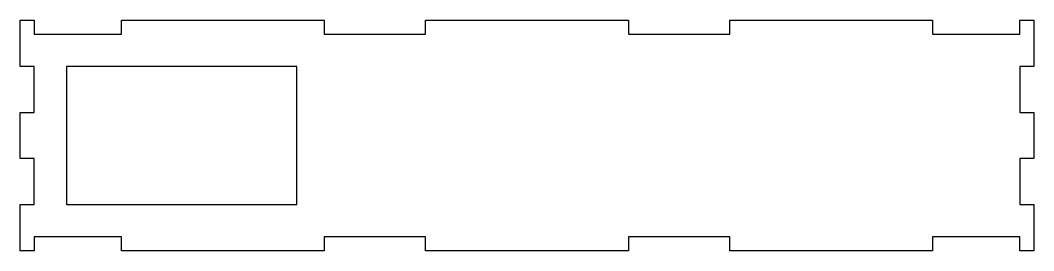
# Model space of a CAD drawing. Header units: millimetres. Extents: x 0 to 220, y -50 to 0.
import ezdxf

# ---------------------------------------------------------------- set-up
doc = ezdxf.new("R2010")
doc.units = ezdxf.units.MM
doc.layers.get('0').update_dxf_attribs({"linetype": 'CONTINUOUS'})

msp = doc.modelspace()

# ---------------------------------------------------------------- linework, layer by layer
for points in [[(198, -50), (154, -50), (154, -47), (132, -47), (132, -50), (88, -50), (88, -47), (66, -47), (66, -50), (22, -50), (22, -47), (3, -47), (3, -50), (0, -50), (0, -40), (3, -40), (3, -30), (0, -30), (0, -20), (3, -20), (3, -10), (0, -10), (0, 0), (3, 0), (3, -3), (22, -3), (22, 0), (66, 0), (66, -3), (88, -3), (88, 0), (132, 0), (132, -3), (154, -3), (154, 0), (198, 0), (198, -3), (217, -3), (217, 0), (220, 0), (220, -10), (217, -10), (217, -20), (220, -20), (220, -30), (217, -30), (217, -40), (220, -40), (220, -50), (217, -50), (217, -47), (198, -47)], [(10, -40), (60, -40), (60, -10), (10, -10)]]:
    msp.add_lwpolyline(points, close=True)

doc.saveas('drawing.dxf')
